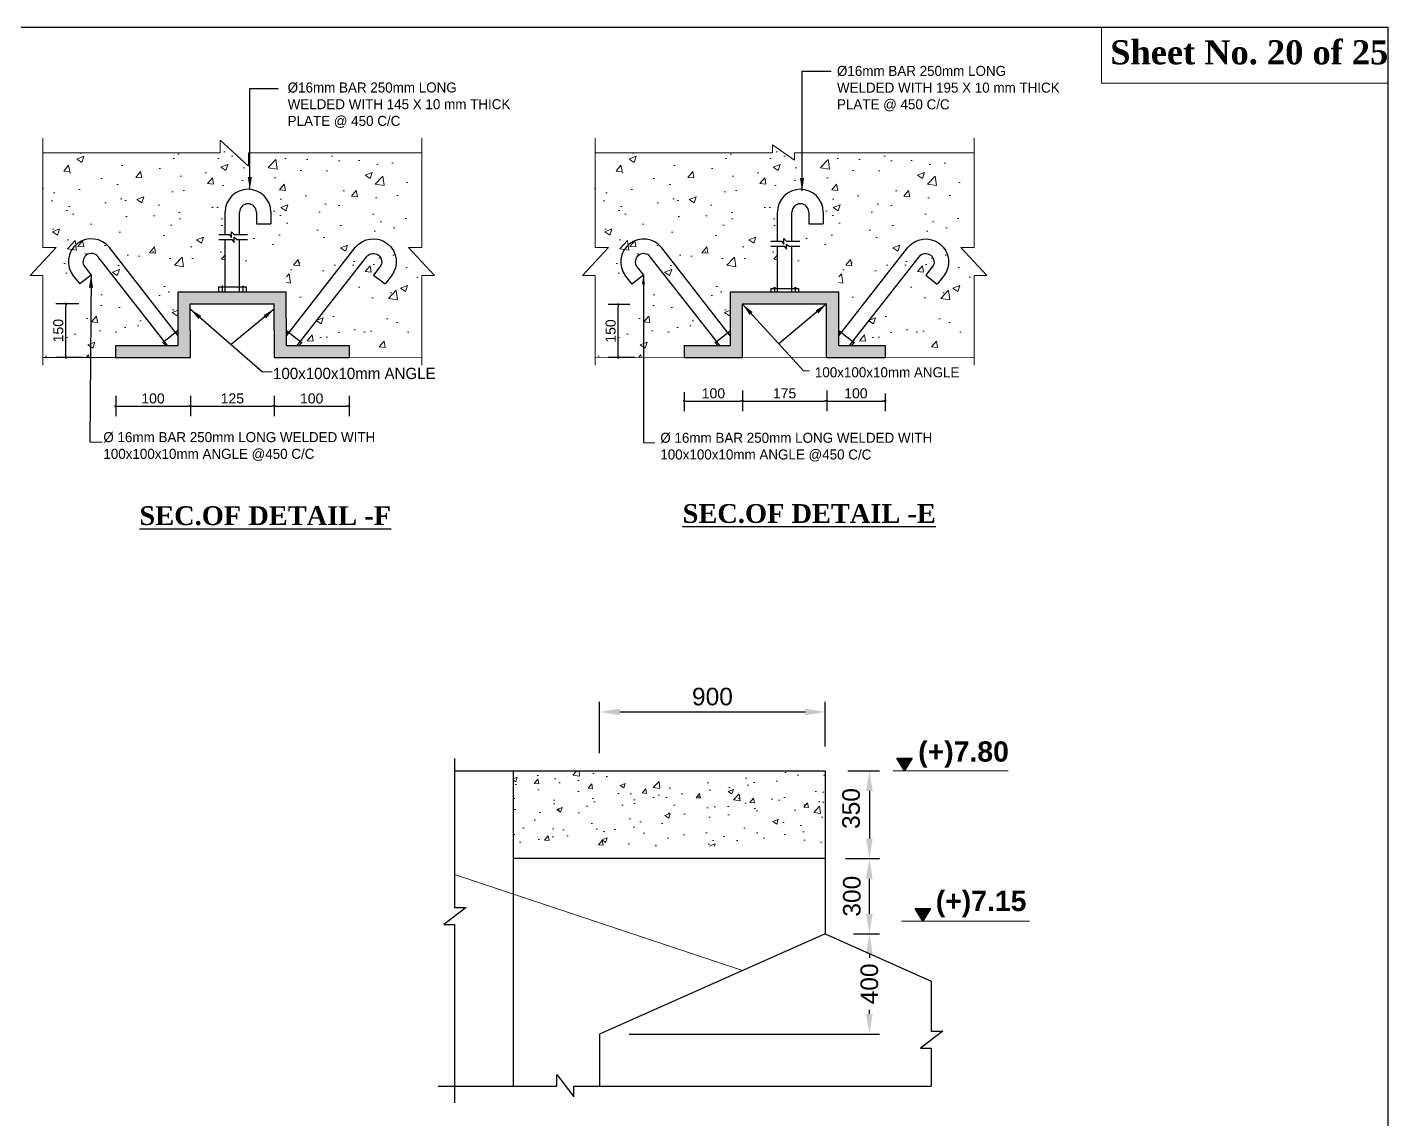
# Model space of a CAD drawing. Extents: x -358915 to 1258323, y -1667244 to -305611.
# Drawn here: x 841361 to 852219, y -1480505 to -1471783 of the extents above; entities that cross this region are included whole.
import ezdxf

# ---------------------------------------------------------------- set-up
doc = ezdxf.new("R2010")
doc.units = 0
doc.header["$LTSCALE"] = 300
doc.header["$MEASUREMENT"] = 0
doc.linetypes.add('DASHED2', pattern=[9.525, 6.35, -3.175])
doc.layers.get('0').update_dxf_attribs({"linetype": 'CONTINUOUS'})
doc.layers.get('DEFPOINTS').update_dxf_attribs({"linetype": 'CONTINUOUS'})
for name, color, linetype, lineweight in [('Dim', 7, 'CONTINUOUS', 9), ('Grid Line_Outer', 7, 'CONTINUOUS', 5), ('HATCH', 252, 'CONTINUOUS', 5), ('ROD', 1, 'CONTINUOUS', 30)]:
    doc.layers.add(name, color=color, linetype=linetype, lineweight=lineweight)
doc.layers.add('LINE', color=7, linetype='CONTINUOUS')
doc.layers.add('TEXT', color=10, linetype='CONTINUOUS')
doc.styles.add('Arial', font='arial.ttf')
doc.styles.add('DIM', font='isocp3.shx')
doc.styles.add('style1', font='times.ttf')
doc.dimstyles.new('dim_80', dxfattribs={"dimtxt": 160, "dimasz": 160, "dimexe": 80, "dimexo": 40, "dimgap": 50, "dimtad": 1, "dimdec": 0, "dimzin": 0, "dimdsep": 46, "dimtxsty": 'DIM', "dimcen": 0.09, "dimclrd": 5, "dimclre": 5, "dimclrt": 7, "dimadec": 0, "dimazin": 0, "dimtfac": 1, "dimtdec": 0, "dimtmove": 0, "dimatfit": 3, "dimfxl": 1, "dimtolj": 1, "dimtzin": 0, "dimarcsym": 0})
doc.dimstyles.get("Standard").update_dxf_attribs({"dimtxt": 75, "dimasz": 75, "dimexe": 60, "dimexo": 60, "dimgap": 100, "dimtad": 1, "dimdec": 0, "dimzin": 0, "dimdsep": 46, "dimtxsty": 'style1', "dimcen": 0.09, "dimclrd": 5, "dimclre": 5, "dimadec": 0, "dimazin": 0, "dimtfac": 1, "dimtdec": 0, "dimtofl": 0, "dimtmove": 0, "dimatfit": 3, "dimfxl": 1, "dimtolj": 1, "dimtzin": 0, "dimarcsym": 0})

# ---------------------------------------------------------------- blocks, each defined once
blk = doc.blocks.new('_Dot')
at = {"color": 0, "linetype": 'ByBlock', "lineweight": -2}
blk.add_line((-0.5, 0), (-1, 0), dxfattribs=at)
at = {"color": 0, "linetype": 'ByBlock', "const_width": 0.5}
blk.add_lwpolyline([(-0.25, 0, 1), (0.25, 0, 1)], format="xyb", close=True, dxfattribs=at)
blk = doc.blocks.new('*D998')
at = {"layer": 'DEFPOINTS', "color": 0, "ltscale": 500, "transparency": 16777216}
for p in [(841670, -1473991), (841812, -1473991), (841845, -1474419)]:
    blk.add_point(p, dxfattribs=at)
at = {"layer": 'Dim', "color": 5, "lineweight": -2, "ltscale": 500, "transparency": 16777216}
for p, q in [((841772, -1473991), (841590, -1473991)), ((841670, -1474399), (841670, -1474011)), ((841805, -1474419), (841590, -1474419))]:
    blk.add_line(p, q, dxfattribs=at)
at = {"layer": 'Dim', "color": 5, "lineweight": -2, "ltscale": 500, "transparency": 16777216, "xscale": 20, "yscale": 20, "zscale": 20}
for p, rotation in [((841670, -1473991), 90), ((841670, -1474419), 270)]:
    blk.add_blockref('_Dot', p, dxfattribs=dict(at, rotation=rotation))
at = {"layer": 'Dim', "color": 7, "ltscale": 500, "transparency": 16777216, "insert": (841609, -1474205), "char_height": 80, "attachment_point": 5, "rotation": 90, "style": 'Arial'}
blk.add_mtext('\\A1;150', dxfattribs=at)
blk = doc.blocks.new('*D999')
at = {"layer": 'DEFPOINTS', "color": 0, "ltscale": 500, "transparency": 16777216}
for p in [(842067, -1474685), (842663, -1474685), (842663, -1474808)]:
    blk.add_point(p, dxfattribs=at)
at = {"layer": 'Dim', "color": 5, "lineweight": -2, "ltscale": 500, "transparency": 16777216}
for p, q in [((842067, -1474725), (842067, -1474888)), ((842663, -1474725), (842663, -1474888)), ((842087, -1474808), (842643, -1474808))]:
    blk.add_line(p, q, dxfattribs=at)
at = {"layer": 'Dim', "color": 5, "lineweight": -2, "ltscale": 500, "transparency": 16777216, "xscale": 20, "yscale": 20, "zscale": 20, "rotation": 180}
blk.add_blockref('_Dot', (842067, -1474808), dxfattribs=at)
at = {"layer": 'Dim', "color": 5, "lineweight": -2, "ltscale": 500, "transparency": 16777216, "xscale": 20, "yscale": 20, "zscale": 20}
blk.add_blockref('_Dot', (842663, -1474808), dxfattribs=at)
at = {"layer": 'Dim', "color": 7, "ltscale": 500, "transparency": 16777216, "insert": (842365, -1474747), "char_height": 80, "attachment_point": 5, "style": 'Arial'}
blk.add_mtext('\\A1;100', dxfattribs=at)
blk = doc.blocks.new('*D1000')
at = {"layer": 'DEFPOINTS', "color": 0, "ltscale": 500, "transparency": 16777216}
for p in [(842663, -1474685), (843333, -1474685), (843333, -1474808)]:
    blk.add_point(p, dxfattribs=at)
at = {"layer": 'Dim', "color": 5, "lineweight": -2, "ltscale": 500, "transparency": 16777216}
for p, q in [((842663, -1474725), (842663, -1474888)), ((843333, -1474725), (843333, -1474888)), ((842683, -1474808), (843313, -1474808))]:
    blk.add_line(p, q, dxfattribs=at)
at = {"layer": 'Dim', "color": 5, "lineweight": -2, "ltscale": 500, "transparency": 16777216, "xscale": 20, "yscale": 20, "zscale": 20, "rotation": 180}
blk.add_blockref('_Dot', (842663, -1474808), dxfattribs=at)
at = {"layer": 'Dim', "color": 5, "lineweight": -2, "ltscale": 500, "transparency": 16777216, "xscale": 20, "yscale": 20, "zscale": 20}
blk.add_blockref('_Dot', (843333, -1474808), dxfattribs=at)
at = {"layer": 'Dim', "color": 7, "ltscale": 500, "transparency": 16777216, "insert": (842998, -1474747), "char_height": 80, "attachment_point": 5, "style": 'Arial'}
blk.add_mtext('\\A1;125', dxfattribs=at)
blk = doc.blocks.new('*D1001')
at = {"layer": 'DEFPOINTS', "color": 0, "ltscale": 500, "transparency": 16777216}
for p in [(843333, -1474685), (843929, -1474685), (843929, -1474808)]:
    blk.add_point(p, dxfattribs=at)
at = {"layer": 'Dim', "color": 5, "lineweight": -2, "ltscale": 500, "transparency": 16777216}
for p, q in [((843333, -1474725), (843333, -1474888)), ((843929, -1474725), (843929, -1474888)), ((843353, -1474808), (843909, -1474808))]:
    blk.add_line(p, q, dxfattribs=at)
at = {"layer": 'Dim', "color": 5, "lineweight": -2, "ltscale": 500, "transparency": 16777216, "xscale": 20, "yscale": 20, "zscale": 20, "rotation": 180}
blk.add_blockref('_Dot', (843333, -1474808), dxfattribs=at)
at = {"layer": 'Dim', "color": 5, "lineweight": -2, "ltscale": 500, "transparency": 16777216, "xscale": 20, "yscale": 20, "zscale": 20}
blk.add_blockref('_Dot', (843929, -1474808), dxfattribs=at)
at = {"layer": 'Dim', "color": 7, "ltscale": 500, "transparency": 16777216, "insert": (843631, -1474747), "char_height": 80, "attachment_point": 5, "style": 'Arial'}
blk.add_mtext('\\A1;100', dxfattribs=at)
blk = doc.blocks.new('*D1002')
at = {"layer": 'DEFPOINTS', "color": 0, "ltscale": 500, "transparency": 16777216}
for p in [(846604, -1474656), (847070, -1474656), (847070, -1474767)]:
    blk.add_point(p, dxfattribs=at)
at = {"layer": 'Dim', "color": 5, "lineweight": -2, "ltscale": 500, "transparency": 16777216}
for p, q in [((846604, -1474696), (846604, -1474847)), ((846624, -1474767), (847050, -1474767)), ((847070, -1474696), (847070, -1474847))]:
    blk.add_line(p, q, dxfattribs=at)
at = {"layer": 'Dim', "color": 5, "lineweight": -2, "ltscale": 500, "transparency": 16777216, "xscale": 20, "yscale": 20, "zscale": 20, "rotation": 180}
blk.add_blockref('_Dot', (846604, -1474767), dxfattribs=at)
at = {"layer": 'Dim', "color": 5, "lineweight": -2, "ltscale": 500, "transparency": 16777216, "xscale": 20, "yscale": 20, "zscale": 20}
blk.add_blockref('_Dot', (847070, -1474767), dxfattribs=at)
at = {"layer": 'Dim', "color": 7, "ltscale": 500, "transparency": 16777216, "insert": (846837, -1474706), "char_height": 80, "attachment_point": 5, "style": 'Arial'}
blk.add_mtext('\\A1;100', dxfattribs=at)
blk = doc.blocks.new('*D1003')
at = {"layer": 'DEFPOINTS', "color": 0, "ltscale": 500, "transparency": 16777216}
for p in [(847070, -1474644), (847741, -1474644), (847741, -1474767)]:
    blk.add_point(p, dxfattribs=at)
at = {"layer": 'Dim', "color": 5, "lineweight": -2, "ltscale": 500, "transparency": 16777216}
for p, q in [((847070, -1474684), (847070, -1474847)), ((847090, -1474767), (847721, -1474767)), ((847741, -1474684), (847741, -1474847))]:
    blk.add_line(p, q, dxfattribs=at)
at = {"layer": 'Dim', "color": 5, "lineweight": -2, "ltscale": 500, "transparency": 16777216, "xscale": 20, "yscale": 20, "zscale": 20, "rotation": 180}
blk.add_blockref('_Dot', (847070, -1474767), dxfattribs=at)
at = {"layer": 'Dim', "color": 5, "lineweight": -2, "ltscale": 500, "transparency": 16777216, "xscale": 20, "yscale": 20, "zscale": 20}
blk.add_blockref('_Dot', (847741, -1474767), dxfattribs=at)
at = {"layer": 'Dim', "color": 7, "ltscale": 500, "transparency": 16777216, "insert": (847405, -1474706), "char_height": 80, "attachment_point": 5, "style": 'Arial'}
blk.add_mtext('\\A1;175', dxfattribs=at)
blk = doc.blocks.new('*D1004')
at = {"layer": 'DEFPOINTS', "color": 0, "ltscale": 500, "transparency": 16777216}
for p in [(847741, -1474669), (848207, -1474668), (848207, -1474767)]:
    blk.add_point(p, dxfattribs=at)
at = {"layer": 'Dim', "color": 5, "lineweight": -2, "ltscale": 500, "transparency": 16777216}
for p, q in [((847741, -1474709), (847741, -1474847)), ((847761, -1474767), (848187, -1474767)), ((848207, -1474708), (848207, -1474847))]:
    blk.add_line(p, q, dxfattribs=at)
at = {"layer": 'Dim', "color": 5, "lineweight": -2, "ltscale": 500, "transparency": 16777216, "xscale": 20, "yscale": 20, "zscale": 20, "rotation": 180}
blk.add_blockref('_Dot', (847741, -1474767), dxfattribs=at)
at = {"layer": 'Dim', "color": 5, "lineweight": -2, "ltscale": 500, "transparency": 16777216, "xscale": 20, "yscale": 20, "zscale": 20}
blk.add_blockref('_Dot', (848207, -1474767), dxfattribs=at)
at = {"layer": 'Dim', "color": 7, "ltscale": 500, "transparency": 16777216, "insert": (847974, -1474706), "char_height": 80, "attachment_point": 5, "style": 'Arial'}
blk.add_mtext('\\A1;100', dxfattribs=at)
blk = doc.blocks.new('YTY')
at = {"layer": 'LINE', "lineweight": 25}
for p, q in [((0, 76), (-550, 780)), ((-87, 0), (-641, 708)), ((-838, 555), (-787, 490)), ((-696, 561), (-787, 490)), ((-747, 626), (-696, 561)), ((-4, 115), (-126, 20))]:
    blk.add_line(p, q, dxfattribs=at)
for radius in [183, 66.8]:
    blk.add_arc((-694, 667), radius, 38.0317, 218.0317, dxfattribs=at)
at = {"layer": 'ROD', "lineweight": 25}
for p, q in [((-10, 111), (0, 97)), ((-122, 24), (-103, 0))]:
    blk.add_line(p, q, dxfattribs=at)
blk = doc.blocks.new('*D1006')
at = {"layer": 'DEFPOINTS', "color": 0, "ltscale": 500, "transparency": 16777216}
for p in [(846078, -1473996), (846210, -1473996), (846253, -1474420)]:
    blk.add_point(p, dxfattribs=at)
at = {"layer": 'Dim', "color": 5, "lineweight": -2, "ltscale": 500, "transparency": 16777216}
for p, q in [((846170, -1473996), (845998, -1473996)), ((846078, -1474400), (846078, -1474016)), ((846213, -1474420), (845998, -1474420))]:
    blk.add_line(p, q, dxfattribs=at)
at = {"layer": 'Dim', "color": 5, "lineweight": -2, "ltscale": 500, "transparency": 16777216, "xscale": 20, "yscale": 20, "zscale": 20}
for p, rotation in [((846078, -1473996), 90), ((846078, -1474420), 270)]:
    blk.add_blockref('_Dot', p, dxfattribs=dict(at, rotation=rotation))
at = {"layer": 'Dim', "color": 7, "ltscale": 500, "transparency": 16777216, "insert": (846017, -1474208), "char_height": 80, "attachment_point": 5, "rotation": 90, "style": 'Arial'}
blk.add_mtext('\\A1;150', dxfattribs=at)
blk = doc.blocks.new('*D1031')
at = {"layer": 'DEFPOINTS', "color": 0, "ltscale": 500, "transparency": 16777216}
for p in [(847870, -1477720), (847851, -1478420), (848082, -1478420)]:
    blk.add_point(p, dxfattribs=at)
at = {"layer": 'Dim', "color": 5, "lineweight": -2, "ltscale": 500, "transparency": 16777216}
for p, q in [((847910, -1477720), (848162, -1477720)), ((848082, -1477880), (848082, -1478260)), ((847891, -1478420), (848162, -1478420))]:
    blk.add_line(p, q, dxfattribs=at)
at = {"layer": 'Dim', "color": 5, "ltscale": 500, "transparency": 16777216}
for points in [[(848055, -1477880), (848108, -1477880), (848082, -1477720)], [(848055, -1478260), (848108, -1478260), (848082, -1478420)]]:
    blk.add_solid(points, dxfattribs=at)
at = {"layer": 'Dim', "color": 7, "ltscale": 500, "transparency": 16777216, "insert": (847936, -1478020), "char_height": 140, "attachment_point": 5, "rotation": 90, "style": 'Arial'}
blk.add_mtext('\\A1;350', dxfattribs=at)
blk = doc.blocks.new('*D1032')
at = {"layer": 'DEFPOINTS', "color": 0, "ltscale": 500, "transparency": 16777216}
for p in [(847851, -1478420), (848082, -1478420), (847916, -1479020)]:
    blk.add_point(p, dxfattribs=at)
at = {"layer": 'Dim', "color": 5, "lineweight": -2, "ltscale": 500, "transparency": 16777216}
for p, q in [((847891, -1478420), (848162, -1478420)), ((848082, -1478860), (848082, -1478580)), ((847956, -1479020), (848162, -1479020))]:
    blk.add_line(p, q, dxfattribs=at)
at = {"layer": 'Dim', "color": 5, "ltscale": 500, "transparency": 16777216}
for points in [[(848055, -1478580), (848108, -1478580), (848082, -1478420)], [(848055, -1478860), (848108, -1478860), (848082, -1479020)]]:
    blk.add_solid(points, dxfattribs=at)
at = {"layer": 'Dim', "color": 7, "ltscale": 500, "transparency": 16777216, "insert": (847942, -1478720), "char_height": 140, "attachment_point": 5, "rotation": 90, "style": 'Arial'}
blk.add_mtext('\\A1;300', dxfattribs=at)
blk = doc.blocks.new('*D1033')
at = {"layer": 'DEFPOINTS', "color": 0, "ltscale": 500, "transparency": 16777216}
for p in [(847916, -1479020), (846125, -1479820), (848082, -1479820)]:
    blk.add_point(p, dxfattribs=at)
at = {"layer": 'Dim', "color": 5, "lineweight": -2, "ltscale": 500, "transparency": 16777216}
for p, q in [((847956, -1479020), (848162, -1479020)), ((848082, -1479180), (848082, -1479213)), ((848082, -1479660), (848082, -1479627)), ((846165, -1479820), (848162, -1479820))]:
    blk.add_line(p, q, dxfattribs=at)
at = {"layer": 'Dim', "color": 5, "ltscale": 500, "transparency": 16777216}
for points in [[(848055, -1479180), (848108, -1479180), (848082, -1479020)], [(848055, -1479660), (848108, -1479660), (848082, -1479820)]]:
    blk.add_solid(points, dxfattribs=at)
at = {"layer": 'Dim', "color": 7, "ltscale": 500, "transparency": 16777216, "insert": (848082, -1479420), "char_height": 140, "attachment_point": 5, "rotation": 90, "style": 'Arial'}
blk.add_mtext('\\A1;400', dxfattribs=at)
blk = doc.blocks.new('*D1034')
at = {"layer": 'DEFPOINTS', "color": 0, "ltscale": 500, "transparency": 16777216}
for p in [(847729, -1477249), (847729, -1477564), (845929, -1477618)]:
    blk.add_point(p, dxfattribs=at)
at = {"layer": 'Dim', "color": 5, "lineweight": -2, "ltscale": 500, "transparency": 16777216}
for p, q in [((845929, -1477578), (845929, -1477169)), ((847729, -1477524), (847729, -1477169)), ((846089, -1477249), (847569, -1477249))]:
    blk.add_line(p, q, dxfattribs=at)
at = {"layer": 'Dim', "color": 5, "ltscale": 500, "transparency": 16777216}
for points in [[(846089, -1477222), (846089, -1477275), (845929, -1477249)], [(847569, -1477222), (847569, -1477275), (847729, -1477249)]]:
    blk.add_solid(points, dxfattribs=at)
at = {"layer": 'Dim', "color": 7, "ltscale": 500, "transparency": 16777216, "insert": (846829, -1477127), "char_height": 140, "attachment_point": 5, "style": 'Arial'}
blk.add_mtext('\\A1;900', dxfattribs=at)

msp = doc.modelspace()

# ---------------------------------------------------------------- hatches: boundary and pattern name
at = {"layer": 'Dim'}
h = msp.add_hatch(dxfattribs=at)
h.set_pattern_fill('ANSI31', color=8, scale=0.315)
h.set_pattern_definition([(45, (739915.502603, -1510814.487686), (-0.027842329509, 0.027842329509), [])])
h.paths.add_polyline_path([(848422.4, -1477617.2), (848361.8, -1477617.2), (848361.8, -1477719.8)])
h.paths.add_polyline_path([(848361.8, -1477617.2), (848301.1, -1477617.2), (848361.8, -1477719.8)])
h = msp.add_hatch(dxfattribs=at)
h.set_pattern_fill('AR-CONC', color=8, scale=60)
h.set_pattern_definition([(50, (138827.97, -1730821.92), (430.35611, -37.65128), [45, -495]), (355, (138827.97, -1730821.92), (-83.2508, 451.31528), [36, -396]), (100.451444, (138863.84, -1730825.06), (347.1053, 413.664), [38.24412, -420.68527]), (46.1842, (138827.97, -1730701.9), (640.3448, -99.31157), [67.5, -742.5]), (96.63564, (138881.34, -1730710.2), (560.79717, 584.47116), [57.3662, -631.02826]), (351.18416, (138828, -1730701.9), (560.79717, 584.47116), [54, -594]), (21, (138887.97, -1730731.92), (358.14423, -241.57133), [45, -495]), (326, (138887.97, -1730731.92), (145.9892, 435.09003), [36, -396]), (71.451445, (138917.8, -1730752.05), (504.13343, 193.5187), [38.24411, -420.68527]), (37.5, (138827.97, -1730821.92), (7.295913, 199.736312), [0, -391.2, 0, -402, 0, -397.5]), (7.5, (138827.97, -1730821.92), (157.84172, 236.64703), [0, -229.2, 0, -382.2, 0, -151.5]), (327.5, (138694.17, -1730821.92), (320.29346, -13.532923), [0, -150, 0, -468, 0, -621]), (317.5, (138634.17, -1730821.92), (349.9117, 60.06299), [0, -195, 0, -310.8, 0, -441])])
h.paths.add_polyline_path([(847728.8, -1477719.8), (845889.2, -1477719.8), (845889.2, -1478319.8), (847728.8, -1478319.8)])
h.paths.add_polyline_path([(845889.2, -1477719.8), (845239.1, -1477719.8), (845239.2, -1478319.8), (845889.2, -1478319.8)])
h = msp.add_hatch(dxfattribs=at)
h.set_pattern_fill('ANSI31', color=8, scale=0.315)
h.set_pattern_definition([(45, (740061.706886, -1512014.487164), (-0.027842329509, 0.027842329509), [])])
h.paths.add_polyline_path([(848568.6, -1478817.2), (848508, -1478817.2), (848508, -1478919.8)])
h.paths.add_polyline_path([(848508, -1478817.2), (848447.3, -1478817.2), (848508, -1478919.8)])
at = {"layer": 'Grid Line_Outer', "ltscale": 2}
h = msp.add_hatch(dxfattribs=at)
h.set_pattern_fill('ANSI31', color=16, angle=-90)
h.set_pattern_definition([(315, (741567.42309, -1494734.64489), (0.08838834765, 0.08838834765), [])])
h.paths.add_polyline_path([(843428.6, -1473895.5), (842566.1, -1473895.5), (842566.7, -1474322.6), (842066.7, -1474322.6), (842066.7, -1474418.6), (842662.7, -1474418.6), (842662.1, -1473991.5), (843332.6, -1473991.5), (843333.2, -1474418.6), (843929.2, -1474418.6), (843929.2, -1474322.6), (843429.2, -1474322.6)])
h = msp.add_hatch(color=16, dxfattribs=at)
h.dxf.hatch_style = 1
h.paths.add_polyline_path([(847836.7, -1473895.5), (846974.2, -1473895.5), (846974.2, -1474323.6), (846604.2, -1474323.6), (846604.2, -1474419.6), (847070.2, -1474419.6), (847070.2, -1473991.5), (847740.7, -1473991.5), (847740.7, -1474418.6), (848206.7, -1474418.6), (848206.7, -1474322.6), (847836.7, -1474322.6)])
at = {"layer": 'LINE', "lineweight": 15}
h = msp.add_hatch(dxfattribs=at)
h.set_pattern_fill('AR-CONC', color=2, scale=80, style=0)
h.set_pattern_definition([(50, (757782.27, -1480395.26), (573.8081, -50.2017), [60, -660]), (355, (757782.27, -1480395.26), (-111.001, 601.7537), [48, -528]), (100.4514, (757830.1, -1480399.44), (462.8075, 551.5516), [50.992, -560.9137]), (46.1842, (757782.3, -1480235.26), (853.793, -132.415), [90, -990]), (96.6356, (757853.4, -1480246.3), (747.73, 779.294), [76.488, -841.37]), (351.1842, (757782.3, -1480235.3), (747.73, 779.295), [72, -792]), (21, (757862.27, -1480275.26), (477.5256, -322.095), [60, -660]), (326, (757862.27, -1480275.26), (194.6523, 580.12), [48, -528]), (71.4514, (757902.06, -1480302.1), (672.178, 258.0244), [50.992, -560.9137]), (37.5, (757782.27, -1480395.26), (9.7279, 266.3151), [0, -521.6, 0, -536, 0, -530]), (7.5, (757782.27, -1480395.26), (210.4556, 315.5294), [0, -305.6, 0, -509.6, 0, -202]), (327.5, (757603.87, -1480395.26), (427.05795, -18.0439), [0, -200, 0, -624, 0, -828]), (317.5, (757523.87, -1480395.26), (466.549, 80.084), [0, -260, 0, -414.4, 0, -588])])
edge = h.paths.add_edge_path()
edge.add_line((842566.7, -1473722.6), (842888, -1473722.6))
edge.add_line((842888, -1473722.6), (842888, -1473683.6))
edge.add_line((842888, -1473683.6), (842940.3, -1473683.6))
edge.add_line((842940.3, -1473683.6), (842940.3, -1473259.5))
edge.add_arc((843122.9, -1473259.5), 182.6, 0, 180, ccw=False)
edge.add_line((843305.5, -1473259.5), (843305.5, -1473353.3))
edge.add_line((843305.5, -1473353.3), (843189.7, -1473353.3))
edge.add_line((843189.7, -1473353.3), (843189.7, -1473259.5))
edge.add_arc((843122.9, -1473259.5), 66.8, 0, 180)
edge.add_line((843056.2, -1473259.5), (843056.2, -1473683.6))
edge.add_line((843056.2, -1473683.6), (843109.2, -1473683.6))
edge.add_line((843109.2, -1473683.6), (843109.2, -1473722.6))
edge.add_line((843109.2, -1473722.6), (843429.2, -1473722.6))
edge.add_line((843429.2, -1473722.6), (843429.2, -1474225.3))
edge.add_line((843429.2, -1474225.3), (843439.5, -1474211.9))
edge.add_line((843439.5, -1474211.9), (843449.7, -1474219.9))
edge.add_line((843449.7, -1474219.9), (843714.5, -1473881.4))
edge.add_arc((843858.4, -1473993.9), 182.6, -38.03174, 141.96826, ccw=False)
edge.add_line((844002.2, -1474106.4), (843951.4, -1474171.3))
edge.add_line((843951.4, -1474171.3), (843860.1, -1474100))
edge.add_line((843860.1, -1474100), (843910.9, -1474035))
edge.add_arc((843858.4, -1473993.9), 66.8, 321.96826, 501.96826)
edge.add_line((843805.8, -1473952.7), (843541.1, -1474291.2))
edge.add_line((843541.1, -1474291.2), (843550.8, -1474298.7))
edge.add_line((843550.8, -1474298.7), (843532.4, -1474322.6))
edge.add_line((843532.4, -1474322.6), (844029.2, -1474322.6))
edge.add_line((844029.2, -1474322.6), (844029.2, -1474418.6))
edge.add_line((844029.2, -1474418.6), (844509.9, -1474417.8))
edge.add_line((844509.9, -1474417.8), (844511, -1473765.4))
edge.add_line((844511, -1473765.4), (844611.1, -1473765.4))
edge.add_line((844611.1, -1473765.4), (844403, -1473541.1))
edge.add_line((844403, -1473541.1), (844511, -1473541.1))
edge.add_line((844511, -1473541.1), (844511, -1472785.1))
edge.add_line((844511, -1472785.1), (843126.1, -1472785.1))
edge.add_line((843126.1, -1472785.1), (843126.1, -1472893.1))
edge.add_line((843126.1, -1472893.1), (842901.7, -1472685))
edge.add_line((842901.7, -1472685), (842901.7, -1472785.1))
edge.add_line((842901.7, -1472785.1), (841484.9, -1472786.7))
edge.add_line((841484.9, -1472786.7), (841484.9, -1473541.1))
edge.add_line((841484.9, -1473541.1), (841592.8, -1473541.1))
edge.add_line((841592.8, -1473541.1), (841384.8, -1473765.4))
edge.add_line((841384.8, -1473765.4), (841484.9, -1473765.4))
edge.add_line((841484.9, -1473765.4), (841486, -1474419.5))
edge.add_line((841486, -1474419.5), (841966.7, -1474418.6))
edge.add_line((841966.7, -1474418.6), (841966.7, -1474322.6))
edge.add_line((841966.7, -1474322.6), (842463.5, -1474322.6))
edge.add_line((842463.5, -1474322.6), (842445.1, -1474298.7))
edge.add_line((842445.1, -1474298.7), (842454.8, -1474291.2))
edge.add_line((842454.8, -1474291.2), (842190.1, -1473952.7))
edge.add_arc((842137.5, -1473993.9), 66.7, 38.03174, 218.03174)
edge.add_line((842084.9, -1474035), (842135.7, -1474100))
edge.add_line((842135.7, -1474100), (842044.5, -1474171.3))
edge.add_line((842044.5, -1474171.3), (841993.7, -1474106.4))
edge.add_arc((842137.5, -1473993.9), 182.6, 38.03174, 218.03174, ccw=False)
edge.add_line((842281.4, -1473881.4), (842546.2, -1474219.9))
edge.add_line((842546.2, -1474219.9), (842556.4, -1474211.9))
edge.add_line((842556.4, -1474211.9), (842566.7, -1474225.3))
edge.add_line((842566.7, -1474225.3), (842566.7, -1473722.6))
h.paths.add_polyline_path([(841645.2, -1474177.8), (841645.2, -1473963.5), (841791.3, -1473963.5), (841791.3, -1474177.8)], flags=16)
h = msp.add_hatch(dxfattribs=at)
h.set_pattern_fill('AR-CONC', color=2, scale=80, style=0)
h.set_pattern_definition([(50, (762189.8, -1480395.26), (573.8081, -50.2017), [60, -660]), (355, (762189.8, -1480395.26), (-111.001, 601.7537), [48, -528]), (100.4514, (762237.6, -1480399.44), (462.8075, 551.5516), [50.992, -560.9137]), (46.1842, (762189.8, -1480235.26), (853.793, -132.415), [90, -990]), (96.6356, (762260.95, -1480246.3), (747.73, 779.294), [76.488, -841.37]), (351.1842, (762189.8, -1480235.3), (747.73, 779.295), [72, -792]), (21, (762269.8, -1480275.26), (477.5256, -322.095), [60, -660]), (326, (762269.8, -1480275.26), (194.6523, 580.12), [48, -528]), (71.4514, (762309.6, -1480302.1), (672.178, 258.0244), [50.992, -560.9137]), (37.5, (762189.8, -1480395.26), (9.7279, 266.3151), [0, -521.6, 0, -536, 0, -530]), (7.5, (762189.8, -1480395.26), (210.4556, 315.5294), [0, -305.6, 0, -509.6, 0, -202]), (327.5, (762011.4, -1480395.26), (427.05795, -18.0439), [0, -200, 0, -624, 0, -828]), (317.5, (761931.4, -1480395.26), (466.549, 80.084), [0, -260, 0, -414.4, 0, -588])])
edge = h.paths.add_edge_path()
edge.add_line((846974.2, -1473722.6), (847295.5, -1473722.6))
edge.add_line((847295.5, -1473722.6), (847295.5, -1473683.6))
edge.add_line((847295.5, -1473683.6), (847347.8, -1473683.6))
edge.add_line((847347.8, -1473683.6), (847347.8, -1473259.5))
edge.add_arc((847530.5, -1473259.5), 182.6, 0, 180, ccw=False)
edge.add_line((847713.1, -1473259.5), (847713.1, -1473353.3))
edge.add_line((847713.1, -1473353.3), (847597.2, -1473353.3))
edge.add_line((847597.2, -1473353.3), (847597.2, -1473259.5))
edge.add_arc((847530.5, -1473259.5), 66.8, 0, 180)
edge.add_line((847463.7, -1473259.5), (847463.7, -1473683.6))
edge.add_line((847463.7, -1473683.6), (847516.8, -1473683.6))
edge.add_line((847516.8, -1473683.6), (847516.8, -1473722.6))
edge.add_line((847516.8, -1473722.6), (847836.7, -1473722.6))
edge.add_line((847836.7, -1473722.6), (847836.7, -1474225.3))
edge.add_line((847836.7, -1474225.3), (847847, -1474211.9))
edge.add_line((847847, -1474211.9), (847857.2, -1474219.9))
edge.add_line((847857.2, -1474219.9), (848122, -1473881.4))
edge.add_arc((848265.9, -1473993.9), 182.6, -38.03174, 141.96826, ccw=False)
edge.add_line((848409.7, -1474106.4), (848358.9, -1474171.3))
edge.add_line((848358.9, -1474171.3), (848267.7, -1474100))
edge.add_line((848267.7, -1474100), (848318.5, -1474035))
edge.add_arc((848265.9, -1473993.9), 66.8, 321.96826, 501.96826)
edge.add_line((848213.3, -1473952.7), (847948.6, -1474291.2))
edge.add_line((847948.6, -1474291.2), (847958.3, -1474298.7))
edge.add_line((847958.3, -1474298.7), (847939.9, -1474322.6))
edge.add_line((847939.9, -1474322.6), (848436.7, -1474322.6))
edge.add_line((848436.7, -1474322.6), (848436.7, -1474418.6))
edge.add_line((848436.7, -1474418.6), (848917.4, -1474417.8))
edge.add_line((848917.4, -1474417.8), (848918.6, -1473765.4))
edge.add_line((848918.6, -1473765.4), (849018.6, -1473765.4))
edge.add_line((849018.6, -1473765.4), (848810.6, -1473541.1))
edge.add_line((848810.6, -1473541.1), (848918.6, -1473541.1))
edge.add_line((848918.6, -1473541.1), (848918.6, -1472785.1))
edge.add_line((848918.6, -1472785.1), (847533.6, -1472785.1))
edge.add_line((847533.6, -1472785.1), (847533.6, -1472893.1))
edge.add_line((847533.6, -1472893.1), (847309.3, -1472685))
edge.add_line((847309.3, -1472685), (847309.3, -1472785.1))
edge.add_line((847309.3, -1472785.1), (845892.4, -1472786.7))
edge.add_line((845892.4, -1472786.7), (845892.4, -1473541.1))
edge.add_line((845892.4, -1473541.1), (846000.4, -1473541.1))
edge.add_line((846000.4, -1473541.1), (845792.3, -1473765.4))
edge.add_line((845792.3, -1473765.4), (845892.4, -1473765.4))
edge.add_line((845892.4, -1473765.4), (845893.6, -1474419.5))
edge.add_line((845893.6, -1474419.5), (846374.2, -1474418.6))
edge.add_line((846374.2, -1474418.6), (846374.2, -1474322.6))
edge.add_line((846374.2, -1474322.6), (846871, -1474322.6))
edge.add_line((846871, -1474322.6), (846852.6, -1474298.7))
edge.add_line((846852.6, -1474298.7), (846862.3, -1474291.2))
edge.add_line((846862.3, -1474291.2), (846597.6, -1473952.7))
edge.add_arc((846545, -1473993.9), 66.7, 38.03174, 218.03174)
edge.add_line((846492.5, -1474035), (846543.3, -1474100))
edge.add_line((846543.3, -1474100), (846452, -1474171.3))
edge.add_line((846452, -1474171.3), (846401.2, -1474106.4))
edge.add_arc((846545, -1473993.9), 182.6, 38.03174, 218.03174, ccw=False)
edge.add_line((846688.9, -1473881.4), (846953.7, -1474219.9))
edge.add_line((846953.7, -1474219.9), (846963.9, -1474211.9))
edge.add_line((846963.9, -1474211.9), (846974.2, -1474225.3))
edge.add_line((846974.2, -1474225.3), (846974.2, -1473722.6))
h.paths.add_polyline_path([(846052.8, -1474177.8), (846052.8, -1473963.5), (846198.8, -1473963.5), (846198.8, -1474177.8)], flags=16)

# ---------------------------------------------------------------- linework, layer by layer
at = {"color": 8}
for points in [[(844771.3, -1477620.4), (844771.3, -1478809.2), (844863.1, -1478809.2), (844685.4, -1478944.8), (844771.3, -1478944.8), (844771.3, -1480369.3)], [(848575.7, -1479397), (848575.7, -1479797.5), (848667.5, -1479797.5), (848489.7, -1479933.2), (848575.7, -1479933.2), (848575.7, -1480234.9)], [(844640, -1480234.9), (845587.6, -1480234.9), (845587.6, -1480143.1), (845723.2, -1480320.8), (845723.2, -1480234.9), (848575.7, -1480234.9)]]:
    msp.add_lwpolyline(points, dxfattribs=at)
at = {"color": 5}
for points in [[(848361.8, -1477719.8), (848300.6, -1477617.2), (848422.4, -1477617.2), (848361.8, -1477719.8)], [(848508, -1478919.8), (848446.8, -1478817.2), (848568.6, -1478817.2), (848508, -1478919.8)]]:
    msp.add_lwpolyline(points, dxfattribs=at)
at = {"layer": 'Dim', "color": 5, "lineweight": 15}
for p, q in [((843239.8, -1474533.5), (843316.2, -1474533.5)), ((841958.5, -1475096.5), (841861.4, -1475096.5)), ((846278.5, -1475100.3), (846368.7, -1475100.3))]:
    msp.add_line(p, q, dxfattribs=at)
at = {"layer": 'Dim', "ltscale": 500}
msp.add_line((847556.3, -1474526.5), (847604.8, -1474526.5), dxfattribs=at)
at = {"layer": 'Dim', "color": 5, "linetype": 'DASHED2', "ltscale": 800000}
msp.add_lwpolyline([(844771.3, -1478547.2), (847069, -1479313.2)], dxfattribs=at)
at = {"layer": 'HATCH', "color": 8, "lineweight": 15}
for points in [[(848272.2, -1477719.9), (849190.1, -1477719.9)], [(848338.9, -1478919.8), (849360.3, -1478919.8)]]:
    msp.add_lwpolyline(points, dxfattribs=at)
at = {"layer": 'LINE', "lineweight": 9}
for p, q in [((843126.1, -1472893.1), (842901.7, -1472685)), ((842901.7, -1472685), (842901.7, -1472785.1)), ((847483, -1472845.7), (847309.3, -1472722.4)), ((847309.3, -1472722.4), (847309.3, -1472784.6)), ((842901.7, -1472785.1), (841484.9, -1472786.7)), ((844511, -1472785.1), (843126.1, -1472785.1)), ((843126.1, -1472785.1), (843126.1, -1472893.1)), ((847309.3, -1472784.6), (845892.4, -1472784.6)), ((848918.6, -1472784.6), (847483, -1472784.6)), ((847483, -1472784.6), (847483, -1472845.7)), ((842066.7, -1474418.6), (841486, -1474419.5)), ((843929.2, -1474418.6), (844509.9, -1474417.8)), ((848917.4, -1474417.5), (845893.6, -1474420.3))]:
    msp.add_line(p, q, dxfattribs=at)
at = {"layer": 'LINE', "lineweight": 25}
for p, q in [((842940.3, -1473437), (842940.3, -1473259.5)), ((843056.2, -1473436.5), (843056.2, -1473259.5)), ((843189.7, -1473259.5), (843189.7, -1473353.3)), ((843305.5, -1473259.5), (843305.5, -1473353.3)), ((847347.8, -1473490.6), (847347.8, -1473259.1)), ((847463.7, -1473490.1), (847463.7, -1473259.1)), ((847597.2, -1473259.1), (847597.2, -1473352.8)), ((847713.1, -1473259.1), (847713.1, -1473352.8)), ((843189.7, -1473353.3), (843305.5, -1473353.3)), ((847597.2, -1473352.8), (847713.1, -1473352.8)), ((842939.7, -1473895.5), (842940.3, -1473478.6)), ((843055.6, -1473895.5), (843056.2, -1473478.1)), ((847347.8, -1473895.5), (847347.8, -1473532.2)), ((847463.7, -1473895.5), (847463.7, -1473531.8)), ((842566.1, -1473895.5), (843428.6, -1473895.5)), ((842566.7, -1474322.6), (842566.1, -1473895.5)), ((842887.4, -1473856.5), (843108.6, -1473856.5)), ((842887.4, -1473856.5), (842887.4, -1473895.5)), ((843108.6, -1473856.5), (843108.6, -1473895.5)), ((843429.2, -1474322.6), (843428.6, -1473895.5)), ((846974.2, -1473895.5), (847836.7, -1473895.5)), ((846974.2, -1474323.6), (846974.2, -1473895.5)), ((847295.5, -1473869.5), (847516.8, -1473869.5)), ((847295.5, -1473869.5), (847295.5, -1473895.5)), ((847317.7, -1473863.9), (847317.7, -1473869.5)), ((847317.7, -1473863.9), (847333.2, -1473863.9)), ((847333.2, -1473863.9), (847333.2, -1473869.5)), ((847482, -1473863.9), (847482, -1473869.5)), ((847482, -1473863.9), (847497.5, -1473863.9)), ((847497.5, -1473863.9), (847497.5, -1473869.5)), ((847516.8, -1473869.5), (847516.8, -1473895.5)), ((847836.7, -1474322.6), (847836.7, -1473895.5)), ((842662.1, -1473991.5), (843332.6, -1473991.5)), ((842662.7, -1474418.6), (842662.1, -1473991.5)), ((843333.2, -1474418.6), (843332.6, -1473991.5)), ((847070.2, -1473991.5), (847740.7, -1473991.5)), ((847070.2, -1474419.6), (847070.2, -1473991.5)), ((847740.7, -1474418.6), (847740.7, -1473991.5)), ((842066.7, -1474322.6), (842566.7, -1474322.6)), ((842066.7, -1474322.6), (842066.7, -1474418.6)), ((843429.2, -1474322.6), (843929.2, -1474322.6)), ((843929.2, -1474322.6), (843929.2, -1474418.6)), ((846604.2, -1474323.6), (846974.2, -1474323.6)), ((846604.2, -1474323.6), (846604.2, -1474419.6)), ((847836.7, -1474322.6), (848206.7, -1474322.6)), ((848206.7, -1474322.6), (848206.7, -1474418.6)), ((848206.7, -1474322.6), (848206.7, -1474418.6)), ((842066.7, -1474418.6), (842662.7, -1474418.6)), ((843333.2, -1474418.6), (843929.2, -1474418.6)), ((846604.2, -1474419.6), (847070.2, -1474419.6)), ((847740.7, -1474418.6), (848206.7, -1474418.6))]:
    msp.add_line(p, q, dxfattribs=at)
at = {"layer": 'LINE', "ltscale": 500}
for p, q in [((847729.1, -1477719.9), (847729.1, -1478419.8)), ((847729.1, -1478419.8), (845239.2, -1478419.8))]:
    msp.add_line(p, q, dxfattribs=at)
at = {"layer": 'LINE'}
msp.add_lwpolyline([(852218.5, -1490196.5), (826179.3, -1490196.5), (826179.3, -1471783.1), (852218.5, -1471783.1)], close=True, dxfattribs=at)
at = {"layer": 'LINE', "lineweight": 9}
msp.add_lwpolyline([(852218.5, -1471783.1), (849935, -1471783.1), (849935, -1472231), (852218.5, -1472231)], close=True, dxfattribs=at)
for points in [[(841484.9, -1472670.1), (841484.9, -1473541.1), (841592.8, -1473541.1), (841384.8, -1473765.4), (841484.9, -1473765.4), (841486.1, -1474482)], [(844511, -1472670.1), (844511, -1473541.1), (844403, -1473541.1), (844611.1, -1473765.4), (844511, -1473765.4), (844509.7, -1474482)], [(845892.4, -1472670.1), (845892.4, -1473541.1), (846000.4, -1473541.1), (845792.3, -1473765.4), (845892.4, -1473765.4), (845893.7, -1474482)], [(848918.6, -1472670.1), (848918.6, -1473541.1), (848810.6, -1473541.1), (849018.6, -1473765.4), (848918.6, -1473765.4), (848917.3, -1474482)]]:
    msp.add_lwpolyline(points, dxfattribs=at)
at = {"layer": 'LINE', "lineweight": 25}
for points in [[(842888.8, -1473437), (842973.6, -1473437), (842992, -1473460.8), (842992, -1473415.6), (843013.3, -1473436.5), (843118.7, -1473436.5)], [(842888.8, -1473478.6), (842994.2, -1473478.6), (843012.7, -1473500.5), (843012.7, -1473460.1), (843034, -1473478.1), (843118.7, -1473478.1)], [(847296.4, -1473490.6), (847381.1, -1473490.6), (847399.6, -1473514.4), (847399.6, -1473469.2), (847420.9, -1473490.1), (847526.2, -1473490.1)], [(847296.4, -1473532.2), (847401.7, -1473532.2), (847420.2, -1473554.1), (847420.2, -1473513.7), (847441.5, -1473531.8), (847526.2, -1473531.8)]]:
    msp.add_lwpolyline(points, dxfattribs=at)
at = {"layer": 'LINE', "ltscale": 500}
for points in [[(844771.3, -1477719.8), (847729.1, -1477719.9)], [(845239.1, -1477719.8), (845239.2, -1480234.9)], [(847729.1, -1478419.8), (847729.1, -1479019.8)], [(847729.1, -1479019.8), (845929.1, -1479819.8)], [(845929.1, -1479819.8), (845929.1, -1480234.9)]]:
    msp.add_lwpolyline(points, dxfattribs=at)
at = {"layer": 'LINE', "color": 8, "linetype": 'DASHED2', "ltscale": 1000}
msp.add_lwpolyline([(847729.1, -1479019.8), (848575.7, -1479397)], dxfattribs=at)
at = {"layer": 'LINE', "lineweight": 25}
for centre, radius in [((843122.9, -1473259.5), 182.6), ((847530.5, -1473259.1), 182.6), ((843122.9, -1473259.5), 66.8), ((847530.5, -1473259.1), 66.8)]:
    msp.add_arc(centre, radius, 0, 180, dxfattribs=at)
at = {"layer": 'ROD', "lineweight": 25}
for p, q in [((842917.4, -1473846), (842917.4, -1473895.5)), ((843081.6, -1473846.4), (843081.6, -1473895.5)), ((847325.5, -1473858.9), (847325.5, -1473895.5)), ((847489.8, -1473858.4), (847489.8, -1473895.5))]:
    msp.add_line(p, q, dxfattribs=at)

# ---------------------------------------------------------------- block references
at = {"layer": 'LINE', "lineweight": 15}
for p in [(842566.7, -1474322.6), (846974.2, -1474324.1)]:
    msp.add_blockref('YTY', p, dxfattribs=at)
at = {"layer": 'LINE', "lineweight": 15, "xscale": -1}
for p in [(843429.2, -1474322.6), (847836.7, -1474323.1)]:
    msp.add_blockref('YTY', p, dxfattribs=at)

# ---------------------------------------------------------------- texts
at = {"layer": 'LINE', "color": 7, "lineweight": 9, "insert": (850003.8, -1471887.2), "char_height": 192.312, "width": 6907.789, "attachment_point": 1}
msp.add_mtext('{\\fTimes New Roman|b1|i0|c0|p18;Sheet No. 20 of 25}', dxfattribs=at)
at = {"layer": 'LINE', "color": 7, "attachment_point": 4}
for s, insert, char_height, width in [('%%C16mm BAR 250mm LONG \\PWELDED WITH 195 X 10 mm THICK PLATE @ 450 C/C', (847822.9, -1472273.4), 80, 2066.562), ('%%C16mm BAR 250mm LONG \\PWELDED WITH 145 X 10 mm THICK \\PPLATE @ 450 C/C', (843439.2, -1472405.7), 80, 2758.878), ('100x100x10mm ANGLE', (843322.6, -1474547.5), 90, 1397.001), ('100x100x10mm ANGLE', (847646.5, -1474538.2), 80, 2758.878), ('\\pxql;%%C 16mm BAR 250mm LONG WELDED WITH 100x100x10mm ANGLE @450 C/C', (841968.7, -1475130.1), 80, 2758.878), ('\\pxql;%%C 16mm BAR 250mm LONG WELDED WITH  100x100x10mm ANGLE @450 C/C', (846413.2, -1475135.2), 80, 2758.878)]:
    msp.add_mtext(s, dxfattribs=dict(at, insert=insert, char_height=char_height, width=width))
at = {"layer": 'LINE', "color": 4, "char_height": 150, "width": 2060.412, "attachment_point": 4}
for s, insert in [('{\\fTimes New Roman|b1|i0|c0|p18;\\L\\C6;SEC.OF DETAIL -F}', (842256.5, -1475683.7)), ('{\\fTimes New Roman|b1|i0|c0|p18;\\L\\C6;SEC.OF DETAIL -E}', (846591.4, -1475666.6))]:
    msp.add_mtext(s, dxfattribs=dict(at, insert=insert))
at = {"layer": 'TEXT', "color": 6, "char_height": 162, "attachment_point": 4, "style": 'Arial'}
for s, insert, width in [('{\\fArial|b1|i0|c0|p34;(+)7.80}', (848471.3, -1477589.1, 0), 515.142), ('{\\fArial|b1|i0|c0|p34;(+)7.15}', (848611.6, -1478782, 0), 772.377)]:
    msp.add_mtext(s, dxfattribs=dict(at, insert=insert, width=width))

# ---------------------------------------------------------------- dimensions: what is measured, and where the dimension line sits
at = {"layer": 'Dim', "ltscale": 500}
for base, p1, p2, picture, middle in [((841670, -1473991.5), (841845.4, -1474418.6), (841811.7, -1473991.5), '*D998', (841609.2, -1474205.1)), ((846077.5, -1473995.7), (846252.9, -1474420.1), (846209.7, -1473995.7), '*D1006', (846016.7, -1474207.9))]:
    dim = msp.add_linear_dim(base=base, p1=p1, p2=p2, angle=90, text='150', dimstyle='dim_80', override={"dimtxt": 80, "dimasz": 20, "dimgap": 20, "dimtxsty": 'Arial', "dimblk1": 'Dot', "dimblk2": 'Dot', "dimsah": 1, "dimtmove": 2}, dxfattribs=at)
    dim.commit()
    dim.dimension.update_dxf_attribs({"geometry": picture, "text_midpoint": middle})
for base, p1, p2, text, override, picture, middle in [((847070.2, -1474766.8), (846604.2, -1474656.2), (847070.2, -1474656.2), '100', {"dimtxt": 80, "dimasz": 20, "dimgap": 20, "dimtxsty": 'Arial', "dimblk1": 'Dot', "dimblk2": 'Dot', "dimsah": 1, "dimtmove": 2}, '*D1002', (846837.2, -1474706)), ((847740.7, -1474766.8), (847070.2, -1474644.2), (847740.7, -1474644.2), '175', {"dimtxt": 80, "dimasz": 20, "dimgap": 20, "dimtxsty": 'Arial', "dimblk1": 'Dot', "dimblk2": 'Dot', "dimsah": 1, "dimtmove": 2}, '*D1003', (847405.5, -1474706)), ((848206.7, -1474766.8), (847740.7, -1474668.7), (848206.7, -1474668.2), '100', {"dimtxt": 80, "dimasz": 20, "dimgap": 20, "dimtxsty": 'Arial', "dimblk1": 'Dot', "dimblk2": 'Dot', "dimsah": 1, "dimtmove": 2}, '*D1004', (847973.7, -1474706)), ((842662.7, -1474807.8), (842066.7, -1474685.2), (842662.7, -1474685.2), '100', {"dimtxt": 80, "dimasz": 20, "dimgap": 20, "dimtxsty": 'Arial', "dimblk1": 'Dot', "dimblk2": 'Dot', "dimsah": 1, "dimtmove": 2}, '*D999', (842364.7, -1474747)), ((843333.2, -1474807.8), (842662.7, -1474685.2), (843333.2, -1474685.2), '125', {"dimtxt": 80, "dimasz": 20, "dimgap": 20, "dimtxsty": 'Arial', "dimblk1": 'Dot', "dimblk2": 'Dot', "dimsah": 1, "dimtmove": 2}, '*D1000', (842997.9, -1474747)), ((843929.2, -1474807.8), (843333.2, -1474685.2), (843929.2, -1474685.2), '100', {"dimtxt": 80, "dimasz": 20, "dimgap": 20, "dimtxsty": 'Arial', "dimblk1": 'Dot', "dimblk2": 'Dot', "dimsah": 1, "dimtmove": 2}, '*D1001', (843631.2, -1474747)), ((847729.1, -1477248.8), (845929.1, -1477617.9), (847729.1, -1477563.9), '900', {"dimtxt": 140, "dimtxsty": 'Arial', "dimtmove": 2}, '*D1034', (846829.1, -1477127.3))]:
    dim = msp.add_linear_dim(base=base, p1=p1, p2=p2, text=text, dimstyle='dim_80', override=override, dxfattribs=at)
    dim.commit()
    dim.dimension.update_dxf_attribs({"geometry": picture, "text_midpoint": middle})
for base, p1, p2, angle, text, picture, middle in [((848081.7, -1478419.8), (847869.6, -1477719.8), (847851.1, -1478419.8), 90, '350', '*D1031', (847936.3, -1478019.8)), ((848081.7, -1478419.8), (847915.7, -1479019.8), (847851.1, -1478419.8), 270, '300', '*D1032', (847942.1, -1478719.8)), ((848081.7, -1479819.8), (847915.7, -1479019.8), (846124.5, -1479819.8), 90, '400', '*D1033', (848081.7, -1479419.8))]:
    dim = msp.add_linear_dim(base=base, p1=p1, p2=p2, angle=angle, text=text, dimstyle='dim_80', override={"dimtxt": 140, "dimtxsty": 'Arial', "dimtmove": 2}, dxfattribs=at)
    dim.commit()
    dim.dimension.update_dxf_attribs({"geometry": picture, "text_midpoint": middle, "dimtype": 160})

# ---------------------------------------------------------------- leaders
for points in [[(847544.2, -1473088), (847544.2, -1472134.5), (847777.5, -1472134.5)], [(843137.6, -1473077.5), (843136.7, -1472272), (843364.3, -1472272)], [(841870.9, -1473761.4), (841861.4, -1475096.5)], [(847070.2, -1473994.3), (847556.3, -1474526.5)], [(847740.7, -1473991.2), (847359, -1474310.5)], [(842662.7, -1474034.2), (843239.8, -1474533.5)], [(843333.2, -1474031.2), (842989.8, -1474317.2)]]:
    msp.add_leader(points, dimstyle='dim_80', override={"dimtxt": 100, "dimasz": 100, "dimtxsty": 'Arial', "dimtmove": 2}, dxfattribs=at)
at = {"layer": 'Dim', "color": 5, "lineweight": 15}
msp.add_leader([(846278.5, -1473761.4), (846278.5, -1475097.3)], dimstyle='Standard', override={"dimtad": 0}, dxfattribs=at)

doc.saveas('drawing.dxf')
